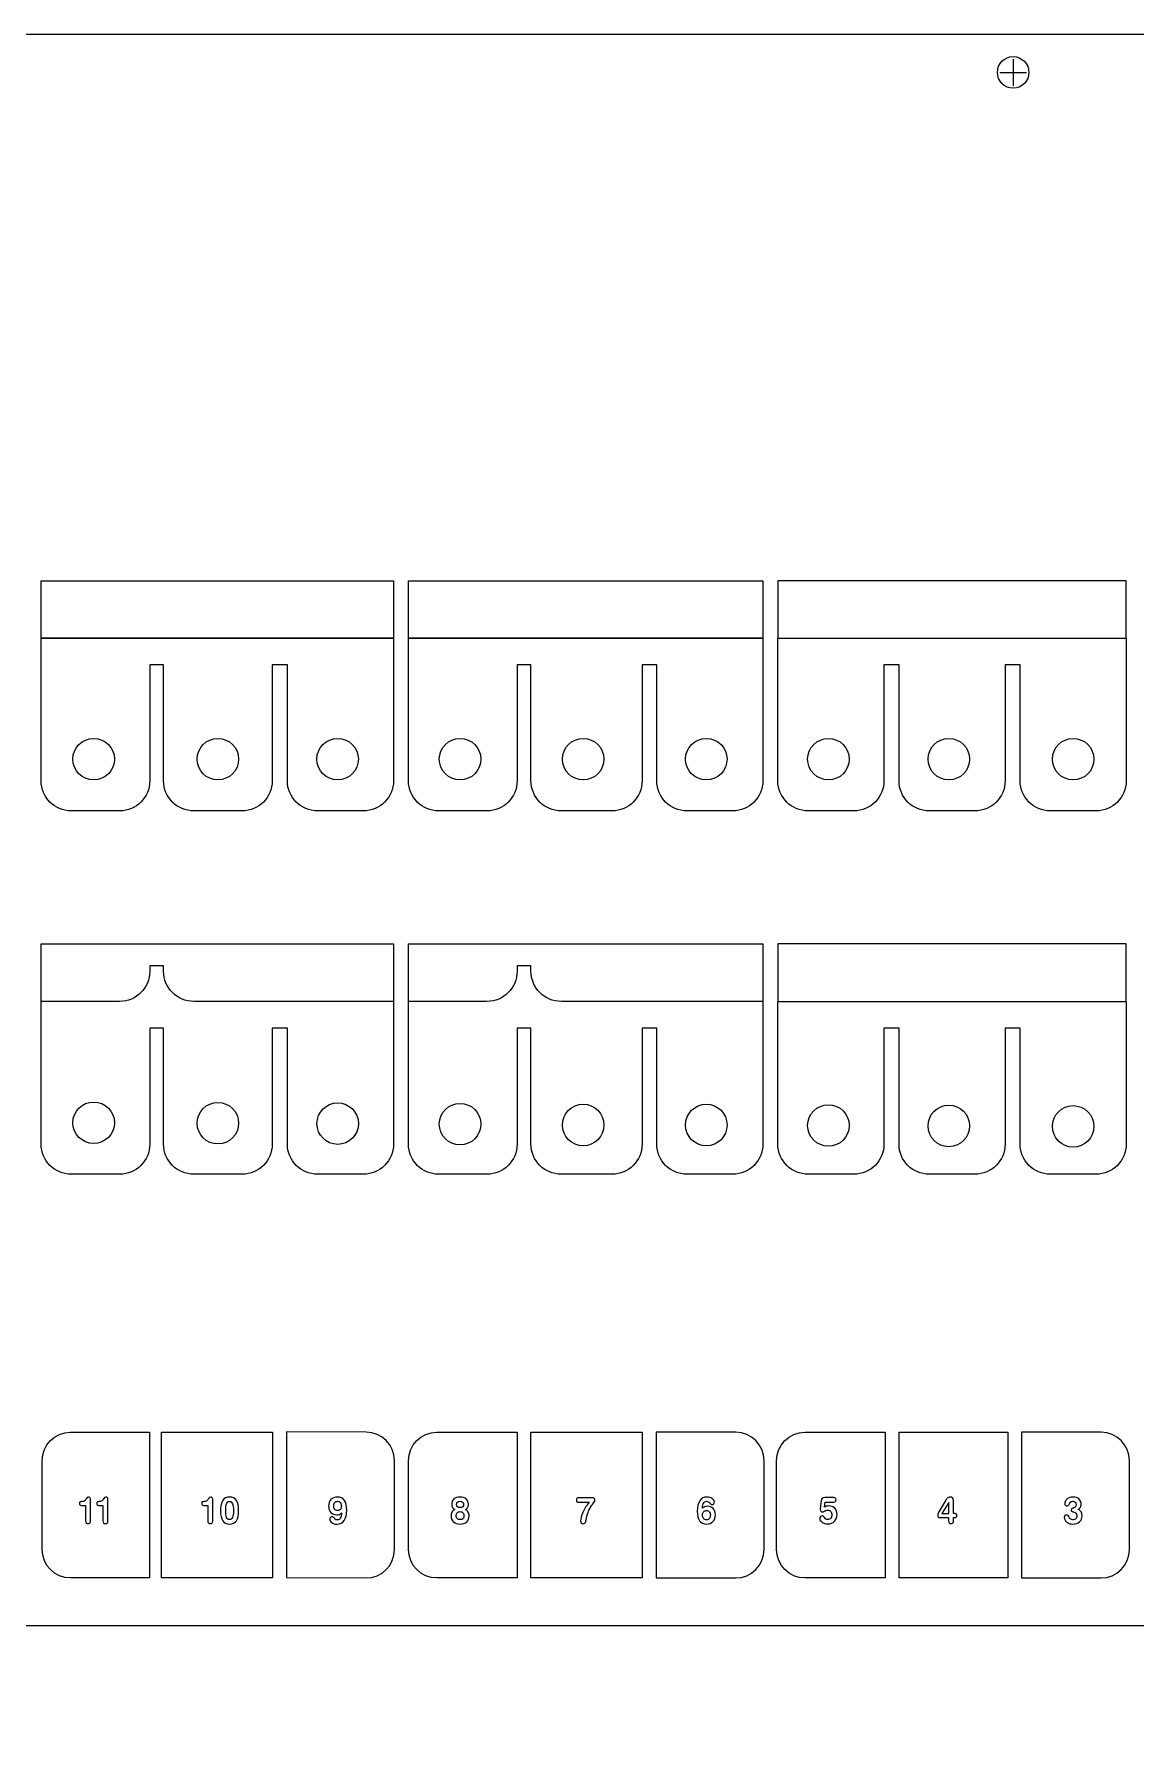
# Model space of a CAD drawing. Extents: x 727 to 1193, y 439 to 641.
# Drawn here: x 845.6 to 974.4, y 439.4 to 640.6 of the extents above; entities that cross this region are included whole.
import ezdxf

# ---------------------------------------------------------------- set-up
doc = ezdxf.new("R2010")
doc.units = 0
doc.header["$MEASUREMENT"] = 0
doc.layers.add('Layer 1 copy', color=7, linetype='Continuous', lineweight=0)

msp = doc.modelspace()

# ---------------------------------------------------------------- linework, layer by layer
at = {"layer": 'Layer 1 copy', "color": 5, "lineweight": 0}
for p, q in [((958.56, 636.13), (961.67, 636.13)), ((960.11, 637.68), (960.11, 634.58))]:
    msp.add_line(p, q, dxfattribs=at)
for points in [[(727.46, 439.41), (745.09, 439.41), (745.09, 454.41), (1174.83, 454.41), (1174.83, 439.41), (1192.54, 439.41), (1192.54, 618.5), (1170.33, 640.59), (749.22, 640.59), (727.46, 618.82)], [(887.59, 569.94), (846.35, 569.94), (846.35, 576.66), (887.59, 576.66)], [(930.82, 569.94), (889.34, 569.94), (889.34, 576.66), (930.82, 576.66)], [(973.34, 576.66), (932.57, 576.66), (932.57, 569.94), (973.34, 569.94)], [(973.34, 534.15), (932.57, 534.15), (932.57, 527.43), (973.34, 527.43)], [(873.43, 459.97), (860.45, 459.97), (860.45, 477.01), (873.43, 477.01)], [(916.69, 459.97), (903.68, 459.97), (903.68, 477.01), (916.69, 477.01)], [(959.48, 459.97), (946.77, 459.97), (946.77, 477.01), (959.48, 477.01)], [(952.57, 468.81), (951.77, 467.5), (952.57, 467.5)]]:
    msp.add_lwpolyline(points, close=True, dxfattribs=at)
at = {"layer": 'Layer 1 copy', "color": 7, "lineweight": 0}
msp.add_lwpolyline([(727.46, 439.41), (745.09, 439.41), (745.09, 454.41), (1174.83, 454.41), (1174.83, 439.41), (1192.54, 439.41), (1192.54, 618.5), (1170.33, 640.59), (749.22, 640.59), (727.46, 618.82)], close=True, dxfattribs=at)
for centre, radius in [((960.11, 636.13), 1.85), ((852.5, 555.78), 2.43), ((867.04, 555.78), 2.43), ((881.05, 555.78), 2.43), ((895.38, 555.78), 2.43), ((909.79, 555.78), 2.43), ((924.2, 555.78), 2.43), ((938.49, 555.78), 2.43), ((952.58, 555.78), 2.43), ((967.13, 555.78), 2.43), ((852.5, 513.23), 2.43), ((867.04, 513.18), 2.43), ((881.06, 513.13), 2.43), ((895.38, 513.07), 2.43), ((909.79, 512.97), 2.43), ((924.2, 512.97), 2.43), ((938.49, 512.91), 2.43), ((952.58, 512.86), 2.43), ((967.13, 512.81), 2.43)]:
    msp.add_circle(centre, radius, dxfattribs=at)
at = {"layer": 'Layer 1 copy', "color": 5, "lineweight": 0}
for points, knots in [([(883.03, 569.94), (883.03, 569.94), (875.17, 569.94), (875.17, 569.94), (875.17, 569.94), (873.4, 569.94), (873.4, 569.94), (873.4, 569.94), (860.68, 569.94), (860.68, 569.94), (860.68, 569.94), (859.07, 569.94), (859.07, 569.94), (859.07, 569.94), (853.79, 569.94), (853.79, 569.94), (853.79, 569.94), (846.35, 569.94), (846.35, 569.94), (846.35, 569.94), (846.35, 553.25), (846.35, 553.25), (846.35, 551.3), (847.93, 549.72), (849.88, 549.72), (849.88, 549.72), (855.54, 549.72), (855.54, 549.72), (857.49, 549.72), (859.07, 551.3), (859.07, 553.25), (859.07, 553.25), (859.07, 566.83), (859.07, 566.83), (859.07, 566.83), (860.68, 566.83), (860.68, 566.83), (860.68, 566.83), (860.68, 553.25), (860.68, 553.25), (860.68, 551.3), (862.26, 549.72), (864.22, 549.72), (864.22, 549.72), (869.87, 549.72), (869.87, 549.72), (871.82, 549.72), (873.4, 551.3), (873.4, 553.25), (873.4, 553.25), (873.4, 566.83), (873.4, 566.83), (873.4, 566.83), (875.17, 566.83), (875.17, 566.83), (875.17, 566.83), (875.17, 553.25), (875.17, 553.25), (875.17, 551.3), (876.75, 549.72), (878.7, 549.72), (878.7, 549.72), (884.06, 549.72), (884.06, 549.72), (886.01, 549.72), (887.59, 551.3), (887.59, 553.25), (887.59, 553.25), (887.59, 569.94), (887.59, 569.94), (887.59, 569.94), (883.03, 569.94), (883.03, 569.94)], [0, 0, 0, 0, 1, 1, 1, 2, 2, 2, 3, 3, 3, 4, 4, 4, 5, 5, 5, 6, 6, 6, 7, 7, 7, 8, 8, 8, 9, 9, 9, 10, 10, 10, 11, 11, 11, 12, 12, 12, 13, 13, 13, 14, 14, 14, 15, 15, 15, 16, 16, 16, 17, 17, 17, 18, 18, 18, 19, 19, 19, 20, 20, 20, 21, 21, 21, 22, 22, 22, 23, 23, 23, 24, 24, 24, 24]), ([(925.12, 569.94), (925.12, 569.94), (918.4, 569.94), (918.4, 569.94), (918.4, 569.94), (916.69, 569.94), (916.69, 569.94), (916.69, 569.94), (903.68, 569.94), (903.68, 569.94), (903.68, 569.94), (902.06, 569.94), (902.06, 569.94), (902.06, 569.94), (896.78, 569.94), (896.78, 569.94), (896.78, 569.94), (889.34, 569.94), (889.34, 569.94), (889.34, 569.94), (889.34, 553.25), (889.34, 553.25), (889.34, 551.3), (890.93, 549.72), (892.88, 549.72), (892.88, 549.72), (898.53, 549.72), (898.53, 549.72), (900.48, 549.72), (902.06, 551.3), (902.06, 553.25), (902.06, 553.25), (902.06, 566.83), (902.06, 566.83), (902.06, 566.83), (903.68, 566.83), (903.68, 566.83), (903.68, 566.83), (903.68, 553.25), (903.68, 553.25), (903.68, 551.3), (905.26, 549.72), (907.21, 549.72), (907.21, 549.72), (913.16, 549.72), (913.16, 549.72), (915.11, 549.72), (916.69, 551.3), (916.69, 553.25), (916.69, 553.25), (916.69, 566.83), (916.69, 566.83), (916.69, 566.83), (918.4, 566.83), (918.4, 566.83), (918.4, 566.83), (918.4, 553.25), (918.4, 553.25), (918.4, 551.3), (919.98, 549.72), (921.93, 549.72), (921.93, 549.72), (927.28, 549.72), (927.28, 549.72), (929.23, 549.72), (930.82, 551.3), (930.82, 553.25), (930.82, 553.25), (930.82, 569.94), (930.82, 569.94), (930.82, 569.94), (925.12, 569.94), (925.12, 569.94)], [0, 0, 0, 0, 1, 1, 1, 2, 2, 2, 3, 3, 3, 4, 4, 4, 5, 5, 5, 6, 6, 6, 7, 7, 7, 8, 8, 8, 9, 9, 9, 10, 10, 10, 11, 11, 11, 12, 12, 12, 13, 13, 13, 14, 14, 14, 15, 15, 15, 16, 16, 16, 17, 17, 17, 18, 18, 18, 19, 19, 19, 20, 20, 20, 21, 21, 21, 22, 22, 22, 23, 23, 23, 24, 24, 24, 24]), ([(968.61, 569.94), (968.61, 569.94), (960.92, 569.94), (960.92, 569.94), (960.92, 569.94), (959.17, 569.94), (959.17, 569.94), (959.17, 569.94), (946.75, 569.94), (946.75, 569.94), (946.75, 569.94), (944.99, 569.94), (944.99, 569.94), (944.99, 569.94), (939.37, 569.94), (939.37, 569.94), (939.37, 569.94), (932.57, 569.94), (932.57, 569.94), (932.57, 569.94), (932.57, 553.25), (932.57, 553.25), (932.57, 551.3), (934.16, 549.72), (936.11, 549.72), (936.11, 549.72), (941.46, 549.72), (941.46, 549.72), (943.41, 549.72), (944.99, 551.3), (944.99, 553.25), (944.99, 553.25), (944.99, 566.83), (944.99, 566.83), (944.99, 566.83), (946.75, 566.83), (946.75, 566.83), (946.75, 566.83), (946.75, 553.25), (946.75, 553.25), (946.75, 551.3), (948.33, 549.72), (950.28, 549.72), (950.28, 549.72), (955.63, 549.72), (955.63, 549.72), (957.59, 549.72), (959.17, 551.3), (959.17, 553.25), (959.17, 553.25), (959.17, 566.83), (959.17, 566.83), (959.17, 566.83), (960.92, 566.83), (960.92, 566.83), (960.92, 566.83), (960.92, 553.25), (960.92, 553.25), (960.92, 551.3), (962.51, 549.72), (964.46, 549.72), (964.46, 549.72), (969.81, 549.72), (969.81, 549.72), (971.76, 549.72), (973.34, 551.3), (973.34, 553.25), (973.34, 553.25), (973.34, 569.94), (973.34, 569.94), (973.34, 569.94), (968.61, 569.94), (968.61, 569.94)], [0, 0, 0, 0, 1, 1, 1, 2, 2, 2, 3, 3, 3, 4, 4, 4, 5, 5, 5, 6, 6, 6, 7, 7, 7, 8, 8, 8, 9, 9, 9, 10, 10, 10, 11, 11, 11, 12, 12, 12, 13, 13, 13, 14, 14, 14, 15, 15, 15, 16, 16, 16, 17, 17, 17, 18, 18, 18, 19, 19, 19, 20, 20, 20, 21, 21, 21, 22, 22, 22, 23, 23, 23, 24, 24, 24, 24]), ([(846.35, 534.15), (846.35, 534.15), (846.35, 510.74), (846.35, 510.74), (846.35, 508.79), (847.93, 507.21), (849.88, 507.21), (849.88, 507.21), (855.54, 507.21), (855.54, 507.21), (857.49, 507.21), (859.07, 508.79), (859.07, 510.74), (859.07, 510.74), (859.07, 524.32), (859.07, 524.32), (859.07, 524.32), (860.68, 524.32), (860.68, 524.32), (860.68, 524.32), (860.68, 510.74), (860.68, 510.74), (860.68, 508.79), (862.26, 507.21), (864.22, 507.21), (864.22, 507.21), (869.87, 507.21), (869.87, 507.21), (871.82, 507.21), (873.4, 508.79), (873.4, 510.74), (873.4, 510.74), (873.4, 524.32), (873.4, 524.32), (873.4, 524.32), (875.17, 524.32), (875.17, 524.32), (875.17, 524.32), (875.17, 510.74), (875.17, 510.74), (875.17, 508.79), (876.75, 507.21), (878.7, 507.21), (878.7, 507.21), (884.06, 507.21), (884.06, 507.21), (886.01, 507.21), (887.59, 508.79), (887.59, 510.74), (887.59, 510.74), (887.59, 534.15), (887.59, 534.15), (887.59, 534.15), (846.35, 534.15), (846.35, 534.15)], [0, 0, 0, 0, 1, 1, 1, 2, 2, 2, 3, 3, 3, 4, 4, 4, 5, 5, 5, 6, 6, 6, 7, 7, 7, 8, 8, 8, 9, 9, 9, 10, 10, 10, 11, 11, 11, 12, 12, 12, 13, 13, 13, 14, 14, 14, 15, 15, 15, 16, 16, 16, 17, 17, 17, 18, 18, 18, 18]), ([(873.4, 534.15), (873.4, 534.15), (863.95, 534.15), (863.95, 534.15), (863.95, 534.15), (860.68, 534.15), (860.68, 534.15), (860.68, 534.15), (859.07, 534.15), (859.07, 534.15), (859.07, 534.15), (846.35, 534.15), (846.35, 534.15), (846.35, 534.15), (846.35, 527.43), (846.35, 527.43), (846.35, 527.43), (855.54, 527.43), (855.54, 527.43), (857.49, 527.43), (859.07, 529.01), (859.07, 530.96), (859.07, 530.96), (859.07, 531.61), (859.07, 531.61), (859.07, 531.61), (860.68, 531.61), (860.68, 531.61), (860.68, 531.61), (860.68, 530.96), (860.68, 530.96), (860.68, 529.01), (862.26, 527.43), (864.22, 527.43), (864.22, 527.43), (873.4, 527.43), (873.4, 527.43), (873.4, 527.43), (887.59, 527.43), (887.59, 527.43), (887.59, 527.43), (887.59, 534.15), (887.59, 534.15), (887.59, 534.15), (873.4, 534.15), (873.4, 534.15)], [0, 0, 0, 0, 1, 1, 1, 2, 2, 2, 3, 3, 3, 4, 4, 4, 5, 5, 5, 6, 6, 6, 7, 7, 7, 8, 8, 8, 9, 9, 9, 10, 10, 10, 11, 11, 11, 12, 12, 12, 13, 13, 13, 14, 14, 14, 15, 15, 15, 15]), ([(889.34, 534.15), (889.34, 534.15), (889.34, 510.74), (889.34, 510.74), (889.34, 508.79), (890.93, 507.21), (892.88, 507.21), (892.88, 507.21), (898.53, 507.21), (898.53, 507.21), (900.48, 507.21), (902.06, 508.79), (902.06, 510.74), (902.06, 510.74), (902.06, 524.32), (902.06, 524.32), (902.06, 524.32), (903.68, 524.32), (903.68, 524.32), (903.68, 524.32), (903.68, 510.74), (903.68, 510.74), (903.68, 508.79), (905.26, 507.21), (907.21, 507.21), (907.21, 507.21), (913.16, 507.21), (913.16, 507.21), (915.11, 507.21), (916.69, 508.79), (916.69, 510.74), (916.69, 510.74), (916.69, 524.32), (916.69, 524.32), (916.69, 524.32), (918.4, 524.32), (918.4, 524.32), (918.4, 524.32), (918.4, 510.74), (918.4, 510.74), (918.4, 508.79), (919.98, 507.21), (921.93, 507.21), (921.93, 507.21), (927.28, 507.21), (927.28, 507.21), (929.23, 507.21), (930.82, 508.79), (930.82, 510.74), (930.82, 510.74), (930.82, 534.15), (930.82, 534.15), (930.82, 534.15), (889.34, 534.15), (889.34, 534.15)], [0, 0, 0, 0, 1, 1, 1, 2, 2, 2, 3, 3, 3, 4, 4, 4, 5, 5, 5, 6, 6, 6, 7, 7, 7, 8, 8, 8, 9, 9, 9, 10, 10, 10, 11, 11, 11, 12, 12, 12, 13, 13, 13, 14, 14, 14, 15, 15, 15, 16, 16, 16, 17, 17, 17, 18, 18, 18, 18]), ([(915.49, 534.15), (915.49, 534.15), (906.94, 534.15), (906.94, 534.15), (906.94, 534.15), (903.68, 534.15), (903.68, 534.15), (903.68, 534.15), (902.06, 534.15), (902.06, 534.15), (902.06, 534.15), (889.34, 534.15), (889.34, 534.15), (889.34, 534.15), (889.34, 527.43), (889.34, 527.43), (889.34, 527.43), (898.53, 527.43), (898.53, 527.43), (900.48, 527.43), (902.06, 529.01), (902.06, 530.96), (902.06, 530.96), (902.06, 531.61), (902.06, 531.61), (902.06, 531.61), (903.68, 531.61), (903.68, 531.61), (903.68, 531.61), (903.68, 530.96), (903.68, 530.96), (903.68, 529.01), (905.26, 527.43), (907.21, 527.43), (907.21, 527.43), (915.49, 527.43), (915.49, 527.43), (915.49, 527.43), (930.82, 527.43), (930.82, 527.43), (930.82, 527.43), (930.82, 534.15), (930.82, 534.15), (930.82, 534.15), (915.49, 534.15), (915.49, 534.15)], [0, 0, 0, 0, 1, 1, 1, 2, 2, 2, 3, 3, 3, 4, 4, 4, 5, 5, 5, 6, 6, 6, 7, 7, 7, 8, 8, 8, 9, 9, 9, 10, 10, 10, 11, 11, 11, 12, 12, 12, 13, 13, 13, 14, 14, 14, 15, 15, 15, 15]), ([(968.61, 527.43), (968.61, 527.43), (960.92, 527.43), (960.92, 527.43), (960.92, 527.43), (959.17, 527.43), (959.17, 527.43), (959.17, 527.43), (946.75, 527.43), (946.75, 527.43), (946.75, 527.43), (944.99, 527.43), (944.99, 527.43), (944.99, 527.43), (939.37, 527.43), (939.37, 527.43), (939.37, 527.43), (932.57, 527.43), (932.57, 527.43), (932.57, 527.43), (932.57, 510.74), (932.57, 510.74), (932.57, 508.79), (934.16, 507.21), (936.11, 507.21), (936.11, 507.21), (941.46, 507.21), (941.46, 507.21), (943.41, 507.21), (944.99, 508.79), (944.99, 510.74), (944.99, 510.74), (944.99, 524.32), (944.99, 524.32), (944.99, 524.32), (946.75, 524.32), (946.75, 524.32), (946.75, 524.32), (946.75, 510.74), (946.75, 510.74), (946.75, 508.79), (948.33, 507.21), (950.28, 507.21), (950.28, 507.21), (955.63, 507.21), (955.63, 507.21), (957.59, 507.21), (959.17, 508.79), (959.17, 510.74), (959.17, 510.74), (959.17, 524.32), (959.17, 524.32), (959.17, 524.32), (960.92, 524.32), (960.92, 524.32), (960.92, 524.32), (960.92, 510.74), (960.92, 510.74), (960.92, 508.79), (962.51, 507.21), (964.46, 507.21), (964.46, 507.21), (969.81, 507.21), (969.81, 507.21), (971.76, 507.21), (973.34, 508.79), (973.34, 510.74), (973.34, 510.74), (973.34, 527.43), (973.34, 527.43), (973.34, 527.43), (968.61, 527.43), (968.61, 527.43)], [0, 0, 0, 0, 1, 1, 1, 2, 2, 2, 3, 3, 3, 4, 4, 4, 5, 5, 5, 6, 6, 6, 7, 7, 7, 8, 8, 8, 9, 9, 9, 10, 10, 10, 11, 11, 11, 12, 12, 12, 13, 13, 13, 14, 14, 14, 15, 15, 15, 16, 16, 16, 17, 17, 17, 18, 18, 18, 19, 19, 19, 20, 20, 20, 21, 21, 21, 22, 22, 22, 23, 23, 23, 24, 24, 24, 24]), ([(849.79, 459.97), (849.79, 459.97), (859.05, 459.97), (859.05, 459.97), (859.05, 459.97), (859.05, 477.01), (859.05, 477.01), (859.05, 477.01), (849.79, 477.01), (849.79, 477.01), (847.96, 477.01), (846.47, 475.52), (846.47, 473.69), (846.47, 473.69), (846.47, 463.29), (846.47, 463.29), (846.47, 461.46), (847.96, 459.97), (849.79, 459.97)], [0, 0, 0, 0, 1, 1, 1, 2, 2, 2, 3, 3, 3, 4, 4, 4, 5, 5, 5, 6, 6, 6, 6]), ([(884.39, 459.97), (884.39, 459.97), (875.06, 460.02), (875.06, 460.02), (875.06, 460.02), (875.06, 477.05), (875.06, 477.05), (875.06, 477.05), (884.39, 477.01), (884.39, 477.01), (886.22, 477.01), (887.71, 475.52), (887.71, 473.69), (887.71, 473.69), (887.71, 463.29), (887.71, 463.29), (887.71, 461.46), (886.22, 459.97), (884.39, 459.97)], [0, 0, 0, 0, 1, 1, 1, 2, 2, 2, 3, 3, 3, 4, 4, 4, 5, 5, 5, 6, 6, 6, 6]), ([(892.66, 459.97), (892.66, 459.97), (902.05, 459.97), (902.05, 459.97), (902.05, 459.97), (902.05, 477.01), (902.05, 477.01), (902.05, 477.01), (892.66, 477.01), (892.66, 477.01), (890.83, 477.01), (889.34, 475.52), (889.34, 473.69), (889.34, 473.69), (889.34, 463.29), (889.34, 463.29), (889.34, 461.46), (890.83, 459.97), (892.66, 459.97)], [0, 0, 0, 0, 1, 1, 1, 2, 2, 2, 3, 3, 3, 4, 4, 4, 5, 5, 5, 6, 6, 6, 6]), ([(927.65, 459.97), (927.65, 459.97), (918.32, 459.97), (918.32, 459.97), (918.32, 459.97), (918.32, 477.01), (918.32, 477.01), (918.32, 477.01), (927.65, 477.01), (927.65, 477.01), (929.48, 477.01), (930.97, 475.52), (930.97, 473.69), (930.97, 473.69), (930.97, 463.29), (930.97, 463.29), (930.97, 461.46), (929.48, 459.97), (927.65, 459.97)], [0, 0, 0, 0, 1, 1, 1, 2, 2, 2, 3, 3, 3, 4, 4, 4, 5, 5, 5, 6, 6, 6, 6]), ([(935.75, 459.97), (935.75, 459.97), (945.13, 459.97), (945.13, 459.97), (945.13, 459.97), (945.13, 477.01), (945.13, 477.01), (945.13, 477.01), (935.75, 477.01), (935.75, 477.01), (933.91, 477.01), (932.43, 475.52), (932.43, 473.69), (932.43, 473.69), (932.43, 463.29), (932.43, 463.29), (932.43, 461.46), (933.91, 459.97), (935.75, 459.97)], [0, 0, 0, 0, 1, 1, 1, 2, 2, 2, 3, 3, 3, 4, 4, 4, 5, 5, 5, 6, 6, 6, 6]), ([(970.4, 459.97), (970.4, 459.97), (961.07, 459.97), (961.07, 459.97), (961.07, 459.97), (961.07, 477.01), (961.07, 477.01), (961.07, 477.01), (970.4, 477.01), (970.4, 477.01), (972.23, 477.01), (973.71, 475.52), (973.71, 473.69), (973.71, 473.69), (973.71, 463.29), (973.71, 463.29), (973.71, 461.46), (972.23, 459.97), (970.4, 459.97)], [0, 0, 0, 0, 1, 1, 1, 2, 2, 2, 3, 3, 3, 4, 4, 4, 5, 5, 5, 6, 6, 6, 6]), ([(851.56, 468.46), (851.56, 468.46), (851.04, 468.46), (851.04, 468.46), (850.97, 468.46), (850.92, 468.48), (850.88, 468.52), (850.85, 468.55), (850.83, 468.61), (850.83, 468.68), (850.83, 468.73), (850.84, 468.78), (850.86, 468.81), (850.89, 468.85), (850.92, 468.87), (850.95, 468.89), (850.97, 468.89), (851.02, 468.89), (851.12, 468.91), (851.21, 468.92), (851.3, 468.94), (851.37, 468.96), (851.45, 468.99), (851.53, 469.07), (851.6, 469.19), (851.61, 469.21), (851.62, 469.22), (851.62, 469.23), (851.63, 469.24), (851.64, 469.25), (851.65, 469.26), (851.71, 469.38), (851.79, 469.43), (851.89, 469.43), (851.97, 469.43), (852.03, 469.41), (852.07, 469.36), (852.12, 469.32), (852.14, 469.26), (852.14, 469.17), (852.14, 469.17), (852.14, 466.64), (852.14, 466.64), (852.14, 466.54), (852.11, 466.46), (852.07, 466.41), (852.02, 466.36), (851.94, 466.33), (851.85, 466.33), (851.75, 466.33), (851.68, 466.36), (851.63, 466.41), (851.58, 466.46), (851.56, 466.54), (851.56, 466.64), (851.56, 466.64), (851.56, 468.46), (851.56, 468.46)], [0, 0, 0, 0, 1, 1, 1, 2, 2, 2, 3, 3, 3, 4, 4, 4, 5, 5, 5, 6, 6, 6, 7, 7, 7, 8, 8, 8, 9, 9, 9, 10, 10, 10, 11, 11, 11, 12, 12, 12, 13, 13, 13, 14, 14, 14, 15, 15, 15, 16, 16, 16, 17, 17, 17, 18, 18, 18, 19, 19, 19, 19]), ([(853.59, 468.46), (853.59, 468.46), (853.08, 468.46), (853.08, 468.46), (853.01, 468.46), (852.95, 468.48), (852.92, 468.52), (852.88, 468.55), (852.86, 468.61), (852.86, 468.68), (852.86, 468.73), (852.87, 468.78), (852.89, 468.81), (852.92, 468.85), (852.95, 468.87), (852.98, 468.89), (853, 468.89), (853.05, 468.89), (853.15, 468.91), (853.24, 468.92), (853.33, 468.94), (853.4, 468.96), (853.48, 468.99), (853.56, 469.07), (853.64, 469.19), (853.64, 469.21), (853.65, 469.22), (853.65, 469.23), (853.66, 469.24), (853.67, 469.25), (853.68, 469.26), (853.74, 469.38), (853.82, 469.43), (853.92, 469.43), (854, 469.43), (854.06, 469.41), (854.1, 469.36), (854.15, 469.32), (854.17, 469.26), (854.17, 469.17), (854.17, 469.17), (854.17, 466.64), (854.17, 466.64), (854.17, 466.54), (854.15, 466.46), (854.1, 466.41), (854.05, 466.36), (853.98, 466.33), (853.88, 466.33), (853.78, 466.33), (853.71, 466.36), (853.66, 466.41), (853.61, 466.46), (853.59, 466.54), (853.59, 466.64), (853.59, 466.64), (853.59, 468.46), (853.59, 468.46)], [0, 0, 0, 0, 1, 1, 1, 2, 2, 2, 3, 3, 3, 4, 4, 4, 5, 5, 5, 6, 6, 6, 7, 7, 7, 8, 8, 8, 9, 9, 9, 10, 10, 10, 11, 11, 11, 12, 12, 12, 13, 13, 13, 14, 14, 14, 15, 15, 15, 16, 16, 16, 17, 17, 17, 18, 18, 18, 19, 19, 19, 19]), ([(865.86, 468.46), (865.86, 468.46), (865.35, 468.46), (865.35, 468.46), (865.28, 468.46), (865.23, 468.48), (865.19, 468.52), (865.15, 468.55), (865.14, 468.61), (865.14, 468.68), (865.14, 468.73), (865.15, 468.78), (865.17, 468.81), (865.19, 468.85), (865.22, 468.87), (865.26, 468.89), (865.27, 468.89), (865.33, 468.89), (865.42, 468.91), (865.52, 468.92), (865.6, 468.94), (865.67, 468.96), (865.75, 468.99), (865.83, 469.07), (865.91, 469.19), (865.92, 469.21), (865.92, 469.22), (865.93, 469.23), (865.93, 469.24), (865.94, 469.25), (865.95, 469.26), (866.02, 469.38), (866.1, 469.43), (866.19, 469.43), (866.27, 469.43), (866.33, 469.41), (866.38, 469.36), (866.42, 469.32), (866.44, 469.26), (866.44, 469.17), (866.44, 469.17), (866.44, 466.64), (866.44, 466.64), (866.44, 466.54), (866.42, 466.46), (866.37, 466.41), (866.32, 466.36), (866.25, 466.33), (866.15, 466.33), (866.06, 466.33), (865.99, 466.36), (865.93, 466.41), (865.89, 466.46), (865.86, 466.54), (865.86, 466.64), (865.86, 466.64), (865.86, 468.46), (865.86, 468.46)], [0, 0, 0, 0, 1, 1, 1, 2, 2, 2, 3, 3, 3, 4, 4, 4, 5, 5, 5, 6, 6, 6, 7, 7, 7, 8, 8, 8, 9, 9, 9, 10, 10, 10, 11, 11, 11, 12, 12, 12, 13, 13, 13, 14, 14, 14, 15, 15, 15, 16, 16, 16, 17, 17, 17, 18, 18, 18, 19, 19, 19, 19]), ([(867.6, 469.04), (867.78, 469.3), (868.05, 469.43), (868.4, 469.43), (868.76, 469.43), (869.03, 469.3), (869.2, 469.04), (869.38, 468.77), (869.47, 468.38), (869.47, 467.85), (869.47, 467.32), (869.38, 466.93), (869.2, 466.67), (869.03, 466.41), (868.76, 466.28), (868.4, 466.28), (868.05, 466.28), (867.78, 466.41), (867.6, 466.67), (867.43, 466.93), (867.34, 467.33), (867.34, 467.85), (867.34, 468.38), (867.43, 468.77), (867.6, 469.04)], [0, 0, 0, 0, 1, 1, 1, 2, 2, 2, 3, 3, 3, 4, 4, 4, 5, 5, 5, 6, 6, 6, 7, 7, 7, 8, 8, 8, 8]), ([(868.75, 468.66), (868.68, 468.84), (868.56, 468.92), (868.4, 468.92), (868.25, 468.92), (868.13, 468.84), (868.06, 468.66), (867.99, 468.5), (867.95, 468.23), (867.95, 467.85), (867.95, 467.48), (867.99, 467.21), (868.06, 467.04), (868.13, 466.87), (868.25, 466.79), (868.4, 466.79), (868.56, 466.79), (868.68, 466.88), (868.75, 467.05), (868.82, 467.22), (868.86, 467.49), (868.86, 467.85), (868.86, 468.23), (868.82, 468.5), (868.75, 468.66)], [0, 0, 0, 0, 1, 1, 1, 2, 2, 2, 3, 3, 3, 4, 4, 4, 5, 5, 5, 6, 6, 6, 7, 7, 7, 8, 8, 8, 8]), ([(881.36, 466.96), (881.45, 467.09), (881.49, 467.29), (881.5, 467.57), (881.43, 467.5), (881.35, 467.44), (881.26, 467.41), (881.17, 467.37), (881.06, 467.36), (880.94, 467.36), (880.66, 467.36), (880.43, 467.44), (880.25, 467.62), (880.08, 467.8), (879.99, 468.05), (879.99, 468.35), (879.99, 468.68), (880.08, 468.94), (880.27, 469.14), (880.46, 469.33), (880.71, 469.43), (881.02, 469.43), (881.38, 469.43), (881.65, 469.31), (881.84, 469.05), (882.03, 468.79), (882.12, 468.41), (882.12, 467.92), (882.12, 467.39), (882.02, 466.98), (881.82, 466.7), (881.62, 466.41), (881.33, 466.27), (880.96, 466.27), (880.73, 466.27), (880.53, 466.33), (880.37, 466.45), (880.21, 466.57), (880.13, 466.71), (880.13, 466.85), (880.13, 466.94), (880.15, 467), (880.2, 467.05), (880.25, 467.1), (880.31, 467.13), (880.39, 467.13), (880.48, 467.13), (880.58, 467.06), (880.71, 466.91), (880.73, 466.88), (880.75, 466.86), (880.76, 466.85), (880.78, 466.83), (880.81, 466.8), (880.86, 466.78), (880.91, 466.77), (880.96, 466.76), (881.01, 466.76), (881.17, 466.76), (881.29, 466.83), (881.36, 466.96)], [0, 0, 0, 0, 1, 1, 1, 2, 2, 2, 3, 3, 3, 4, 4, 4, 5, 5, 5, 6, 6, 6, 7, 7, 7, 8, 8, 8, 9, 9, 9, 10, 10, 10, 11, 11, 11, 12, 12, 12, 13, 13, 13, 14, 14, 14, 15, 15, 15, 16, 16, 16, 17, 17, 17, 18, 18, 18, 19, 19, 19, 20, 20, 20, 20]), ([(881.37, 468.78), (881.29, 468.88), (881.18, 468.94), (881.04, 468.94), (880.9, 468.94), (880.79, 468.89), (880.71, 468.79), (880.63, 468.7), (880.59, 468.56), (880.59, 468.38), (880.59, 468.22), (880.63, 468.08), (880.71, 467.99), (880.79, 467.9), (880.9, 467.85), (881.04, 467.85), (881.18, 467.85), (881.29, 467.9), (881.37, 467.99), (881.45, 468.08), (881.49, 468.2), (881.49, 468.36), (881.49, 468.54), (881.45, 468.68), (881.37, 468.78)], [0, 0, 0, 0, 1, 1, 1, 2, 2, 2, 3, 3, 3, 4, 4, 4, 5, 5, 5, 6, 6, 6, 7, 7, 7, 8, 8, 8, 8]), ([(896.27, 468.22), (896.21, 468.12), (896.12, 468.04), (896.01, 467.98), (896.15, 467.9), (896.26, 467.81), (896.33, 467.68), (896.4, 467.56), (896.44, 467.41), (896.44, 467.24), (896.44, 466.94), (896.35, 466.7), (896.16, 466.53), (895.97, 466.36), (895.71, 466.28), (895.38, 466.28), (895.04, 466.28), (894.79, 466.36), (894.6, 466.53), (894.41, 466.7), (894.32, 466.94), (894.32, 467.24), (894.32, 467.41), (894.36, 467.56), (894.43, 467.68), (894.49, 467.8), (894.61, 467.9), (894.76, 467.98), (894.63, 468.04), (894.54, 468.13), (894.49, 468.22), (894.43, 468.32), (894.41, 468.44), (894.41, 468.58), (894.41, 468.85), (894.49, 469.06), (894.66, 469.21), (894.83, 469.36), (895.07, 469.44), (895.38, 469.44), (895.69, 469.44), (895.93, 469.36), (896.1, 469.21), (896.27, 469.06), (896.36, 468.86), (896.36, 468.59), (896.36, 468.45), (896.33, 468.33), (896.27, 468.22)], [0, 0, 0, 0, 1, 1, 1, 2, 2, 2, 3, 3, 3, 4, 4, 4, 5, 5, 5, 6, 6, 6, 7, 7, 7, 8, 8, 8, 9, 9, 9, 10, 10, 10, 11, 11, 11, 12, 12, 12, 13, 13, 13, 14, 14, 14, 15, 15, 15, 16, 16, 16, 16]), ([(895.68, 468.84), (895.61, 468.91), (895.51, 468.94), (895.38, 468.94), (895.25, 468.94), (895.15, 468.91), (895.08, 468.84), (895, 468.77), (894.97, 468.68), (894.97, 468.57), (894.97, 468.45), (895, 468.36), (895.07, 468.3), (895.14, 468.24), (895.25, 468.2), (895.38, 468.2), (895.51, 468.2), (895.62, 468.24), (895.69, 468.3), (895.76, 468.36), (895.8, 468.45), (895.8, 468.57), (895.8, 468.68), (895.76, 468.77), (895.68, 468.84)], [0, 0, 0, 0, 1, 1, 1, 2, 2, 2, 3, 3, 3, 4, 4, 4, 5, 5, 5, 6, 6, 6, 7, 7, 7, 8, 8, 8, 8]), ([(909.26, 468.82), (909.17, 468.82), (909.1, 468.84), (909.06, 468.89), (909.01, 468.94), (908.99, 469), (908.99, 469.08), (908.99, 469.17), (909.01, 469.24), (909.06, 469.28), (909.1, 469.32), (909.17, 469.35), (909.26, 469.35), (909.26, 469.35), (910.86, 469.35), (910.86, 469.35), (910.96, 469.35), (911.04, 469.32), (911.09, 469.27), (911.14, 469.22), (911.17, 469.16), (911.17, 469.07), (911.17, 468.98), (911.1, 468.84), (910.96, 468.67), (910.94, 468.64), (910.92, 468.61), (910.91, 468.6), (910.78, 468.43), (910.68, 468.28), (910.59, 468.13), (910.5, 467.98), (910.43, 467.82), (910.36, 467.64), (910.25, 467.37), (910.17, 467.06), (910.11, 466.71), (910.1, 466.64), (910.09, 466.6), (910.09, 466.57), (910.07, 466.5), (910.04, 466.43), (909.99, 466.39), (909.94, 466.34), (909.87, 466.32), (909.8, 466.32), (909.7, 466.32), (909.62, 466.35), (909.57, 466.4), (909.52, 466.45), (909.49, 466.53), (909.49, 466.63), (909.49, 466.9), (909.58, 467.24), (909.76, 467.64), (909.94, 468.05), (910.18, 468.44), (910.49, 468.82), (910.49, 468.82), (909.26, 468.82), (909.26, 468.82)], [0, 0, 0, 0, 1, 1, 1, 2, 2, 2, 3, 3, 3, 4, 4, 4, 5, 5, 5, 6, 6, 6, 7, 7, 7, 8, 8, 8, 9, 9, 9, 10, 10, 10, 11, 11, 11, 12, 12, 12, 13, 13, 13, 14, 14, 14, 15, 15, 15, 16, 16, 16, 17, 17, 17, 18, 18, 18, 19, 19, 19, 20, 20, 20, 20]), ([(923.89, 468.75), (923.81, 468.61), (923.76, 468.41), (923.75, 468.14), (923.82, 468.21), (923.9, 468.26), (924, 468.3), (924.09, 468.34), (924.2, 468.36), (924.31, 468.36), (924.6, 468.36), (924.83, 468.26), (925, 468.08), (925.18, 467.9), (925.26, 467.66), (925.26, 467.36), (925.26, 467.03), (925.17, 466.77), (924.98, 466.57), (924.79, 466.37), (924.54, 466.27), (924.23, 466.27), (923.87, 466.27), (923.6, 466.4), (923.42, 466.66), (923.23, 466.92), (923.14, 467.29), (923.14, 467.79), (923.14, 468.32), (923.24, 468.73), (923.44, 469.01), (923.63, 469.29), (923.92, 469.43), (924.3, 469.43), (924.53, 469.43), (924.72, 469.37), (924.89, 469.25), (925.06, 469.13), (925.14, 468.99), (925.14, 468.84), (925.14, 468.75), (925.11, 468.69), (925.07, 468.63), (925.02, 468.59), (924.96, 468.56), (924.89, 468.56), (924.84, 468.56), (924.79, 468.57), (924.75, 468.59), (924.72, 468.61), (924.68, 468.65), (924.63, 468.7), (924.63, 468.71), (924.61, 468.72), (924.6, 468.75), (924.49, 468.87), (924.37, 468.94), (924.23, 468.94), (924.08, 468.94), (923.97, 468.87), (923.89, 468.75)], [0, 0, 0, 0, 1, 1, 1, 2, 2, 2, 3, 3, 3, 4, 4, 4, 5, 5, 5, 6, 6, 6, 7, 7, 7, 8, 8, 8, 9, 9, 9, 10, 10, 10, 11, 11, 11, 12, 12, 12, 13, 13, 13, 14, 14, 14, 15, 15, 15, 16, 16, 16, 17, 17, 17, 18, 18, 18, 19, 19, 19, 20, 20, 20, 20]), ([(938.08, 469.37), (938.08, 469.37), (939.11, 469.37), (939.11, 469.37), (939.2, 469.37), (939.27, 469.35), (939.31, 469.31), (939.36, 469.26), (939.38, 469.2), (939.38, 469.11), (939.38, 469.03), (939.36, 468.96), (939.31, 468.92), (939.27, 468.87), (939.2, 468.85), (939.11, 468.85), (939.11, 468.85), (938.1, 468.85), (938.1, 468.85), (938.1, 468.85), (938.02, 468.24), (938.02, 468.24), (938.09, 468.29), (938.16, 468.33), (938.24, 468.36), (938.33, 468.38), (938.42, 468.4), (938.52, 468.4), (938.81, 468.4), (939.05, 468.31), (939.23, 468.12), (939.41, 467.94), (939.5, 467.69), (939.5, 467.39), (939.5, 467.06), (939.4, 466.8), (939.2, 466.6), (939.01, 466.4), (938.74, 466.3), (938.4, 466.3), (938.15, 466.3), (937.92, 466.37), (937.74, 466.5), (937.56, 466.62), (937.47, 466.77), (937.47, 466.93), (937.47, 467.02), (937.5, 467.09), (937.55, 467.15), (937.6, 467.21), (937.67, 467.24), (937.74, 467.24), (937.79, 467.24), (937.84, 467.22), (937.88, 467.19), (937.92, 467.17), (937.96, 467.11), (938.02, 467.03), (938.07, 466.94), (938.12, 466.88), (938.18, 466.85), (938.24, 466.81), (938.31, 466.8), (938.4, 466.8), (938.56, 466.8), (938.68, 466.84), (938.77, 466.94), (938.85, 467.04), (938.9, 467.18), (938.9, 467.36), (938.9, 467.53), (938.85, 467.66), (938.76, 467.76), (938.68, 467.86), (938.56, 467.91), (938.41, 467.91), (938.31, 467.91), (938.19, 467.87), (938.05, 467.8), (937.92, 467.73), (937.83, 467.69), (937.78, 467.69), (937.7, 467.69), (937.64, 467.72), (937.59, 467.77), (937.55, 467.82), (937.53, 467.9), (937.53, 468), (937.53, 468), (937.53, 468.06), (937.53, 468.06), (937.53, 468.08), (937.53, 468.1), (937.53, 468.11), (937.53, 468.11), (937.64, 469.01), (937.64, 469.01), (937.66, 469.16), (937.7, 469.26), (937.75, 469.31), (937.8, 469.35), (937.91, 469.37), (938.08, 469.37)], [0, 0, 0, 0, 1, 1, 1, 2, 2, 2, 3, 3, 3, 4, 4, 4, 5, 5, 5, 6, 6, 6, 7, 7, 7, 8, 8, 8, 9, 9, 9, 10, 10, 10, 11, 11, 11, 12, 12, 12, 13, 13, 13, 14, 14, 14, 15, 15, 15, 16, 16, 16, 17, 17, 17, 18, 18, 18, 19, 19, 19, 20, 20, 20, 21, 21, 21, 22, 22, 22, 23, 23, 23, 24, 24, 24, 25, 25, 25, 26, 26, 26, 27, 27, 27, 28, 28, 28, 29, 29, 29, 30, 30, 30, 31, 31, 31, 32, 32, 32, 33, 33, 33, 34, 34, 34, 34]), ([(951.56, 467.03), (951.47, 467.03), (951.4, 467.06), (951.35, 467.11), (951.31, 467.17), (951.28, 467.24), (951.28, 467.34), (951.28, 467.46), (951.36, 467.64), (951.51, 467.89), (951.51, 467.89), (951.53, 467.92), (951.53, 467.92), (951.53, 467.92), (952.23, 469.06), (952.23, 469.06), (952.3, 469.19), (952.38, 469.28), (952.47, 469.35), (952.56, 469.4), (952.66, 469.44), (952.76, 469.44), (952.88, 469.44), (952.98, 469.4), (953.03, 469.33), (953.1, 469.27), (953.13, 469.17), (953.13, 469.03), (953.13, 469.03), (953.13, 467.52), (953.13, 467.52), (953.13, 467.52), (953.27, 467.52), (953.27, 467.52), (953.35, 467.52), (953.41, 467.5), (953.45, 467.45), (953.5, 467.41), (953.52, 467.35), (953.52, 467.27), (953.52, 467.19), (953.5, 467.13), (953.45, 467.09), (953.41, 467.05), (953.35, 467.03), (953.27, 467.03), (953.27, 467.03), (953.13, 467.03), (953.13, 467.03), (953.13, 467.03), (953.13, 466.64), (953.13, 466.64), (953.13, 466.54), (953.1, 466.46), (953.05, 466.41), (953, 466.36), (952.93, 466.33), (952.84, 466.33), (952.75, 466.33), (952.67, 466.36), (952.62, 466.41), (952.58, 466.46), (952.55, 466.54), (952.55, 466.64), (952.55, 466.64), (952.55, 467.03), (952.55, 467.03), (952.55, 467.03), (951.56, 467.03), (951.56, 467.03)], [0, 0, 0, 0, 1, 1, 1, 2, 2, 2, 3, 3, 3, 4, 4, 4, 5, 5, 5, 6, 6, 6, 7, 7, 7, 8, 8, 8, 9, 9, 9, 10, 10, 10, 11, 11, 11, 12, 12, 12, 13, 13, 13, 14, 14, 14, 15, 15, 15, 16, 16, 16, 17, 17, 17, 18, 18, 18, 19, 19, 19, 20, 20, 20, 21, 21, 21, 22, 22, 22, 23, 23, 23, 23]), ([(967.72, 467.99), (967.87, 467.92), (967.98, 467.83), (968.06, 467.71), (968.14, 467.59), (968.17, 467.44), (968.17, 467.28), (968.17, 466.97), (968.08, 466.73), (967.89, 466.55), (967.69, 466.37), (967.43, 466.28), (967.09, 466.28), (966.96, 466.28), (966.84, 466.29), (966.74, 466.32), (966.63, 466.34), (966.54, 466.39), (966.46, 466.45), (966.34, 466.52), (966.25, 466.61), (966.19, 466.72), (966.13, 466.83), (966.09, 466.94), (966.09, 467.04), (966.09, 467.13), (966.12, 467.21), (966.17, 467.27), (966.21, 467.32), (966.28, 467.35), (966.36, 467.35), (966.48, 467.35), (966.6, 467.23), (966.7, 466.99), (966.7, 466.99), (966.72, 466.96), (966.72, 466.96), (966.74, 466.91), (966.78, 466.87), (966.85, 466.83), (966.92, 466.8), (966.99, 466.78), (967.08, 466.78), (967.23, 466.78), (967.35, 466.83), (967.43, 466.9), (967.52, 466.98), (967.56, 467.1), (967.56, 467.25), (967.56, 467.37), (967.53, 467.47), (967.46, 467.55), (967.4, 467.62), (967.31, 467.67), (967.19, 467.69), (967.17, 467.7), (967.14, 467.7), (967.1, 467.71), (966.95, 467.72), (966.88, 467.8), (966.88, 467.92), (966.88, 468.03), (966.95, 468.1), (967.09, 468.13), (967.14, 468.15), (967.17, 468.15), (967.2, 468.16), (967.29, 468.19), (967.36, 468.24), (967.4, 468.3), (967.45, 468.36), (967.47, 468.45), (967.47, 468.56), (967.47, 468.68), (967.44, 468.77), (967.37, 468.84), (967.3, 468.91), (967.21, 468.94), (967.09, 468.94), (967.01, 468.94), (966.94, 468.93), (966.88, 468.9), (966.82, 468.87), (966.78, 468.83), (966.75, 468.78), (966.74, 468.76), (966.72, 468.72), (966.7, 468.66), (966.67, 468.59), (966.65, 468.55), (966.62, 468.52), (966.6, 468.48), (966.57, 468.46), (966.53, 468.44), (966.5, 468.42), (966.46, 468.41), (966.41, 468.41), (966.33, 468.41), (966.27, 468.43), (966.22, 468.48), (966.18, 468.53), (966.16, 468.59), (966.16, 468.68), (966.16, 468.89), (966.24, 469.07), (966.43, 469.21), (966.61, 469.35), (966.83, 469.43), (967.11, 469.43), (967.4, 469.43), (967.64, 469.35), (967.81, 469.21), (967.98, 469.05), (968.07, 468.85), (968.07, 468.6), (968.07, 468.47), (968.04, 468.35), (967.98, 468.24), (967.92, 468.14), (967.83, 468.06), (967.72, 467.99)], [0, 0, 0, 0, 1, 1, 1, 2, 2, 2, 3, 3, 3, 4, 4, 4, 5, 5, 5, 6, 6, 6, 7, 7, 7, 8, 8, 8, 9, 9, 9, 10, 10, 10, 11, 11, 11, 12, 12, 12, 13, 13, 13, 14, 14, 14, 15, 15, 15, 16, 16, 16, 17, 17, 17, 18, 18, 18, 19, 19, 19, 20, 20, 20, 21, 21, 21, 22, 22, 22, 23, 23, 23, 24, 24, 24, 25, 25, 25, 26, 26, 26, 27, 27, 27, 28, 28, 28, 29, 29, 29, 30, 30, 30, 31, 31, 31, 32, 32, 32, 33, 33, 33, 34, 34, 34, 35, 35, 35, 36, 36, 36, 37, 37, 37, 38, 38, 38, 39, 39, 39, 40, 40, 40, 40]), ([(895.72, 467.6), (895.63, 467.68), (895.52, 467.73), (895.38, 467.73), (895.24, 467.73), (895.13, 467.68), (895.04, 467.59), (894.96, 467.5), (894.92, 467.39), (894.92, 467.24), (894.92, 467.1), (894.96, 466.99), (895.04, 466.91), (895.13, 466.83), (895.24, 466.79), (895.38, 466.79), (895.53, 466.79), (895.64, 466.83), (895.72, 466.91), (895.8, 466.99), (895.84, 467.11), (895.84, 467.26), (895.84, 467.4), (895.8, 467.51), (895.72, 467.6)], [0, 0, 0, 0, 1, 1, 1, 2, 2, 2, 3, 3, 3, 4, 4, 4, 5, 5, 5, 6, 6, 6, 7, 7, 7, 8, 8, 8, 8]), ([(924.54, 467.72), (924.46, 467.81), (924.34, 467.85), (924.18, 467.85), (924.06, 467.85), (923.95, 467.81), (923.88, 467.71), (923.8, 467.62), (923.76, 467.5), (923.76, 467.34), (923.76, 467.17), (923.8, 467.03), (923.89, 466.92), (923.97, 466.82), (924.09, 466.77), (924.23, 466.77), (924.37, 466.77), (924.47, 466.82), (924.55, 466.92), (924.63, 467.02), (924.67, 467.16), (924.67, 467.34), (924.67, 467.5), (924.63, 467.64), (924.54, 467.72)], [0, 0, 0, 0, 1, 1, 1, 2, 2, 2, 3, 3, 3, 4, 4, 4, 5, 5, 5, 6, 6, 6, 7, 7, 7, 8, 8, 8, 8])]:
    msp.add_open_spline(points, degree=3, knots=knots, dxfattribs=at)

doc.saveas('drawing.dxf')
